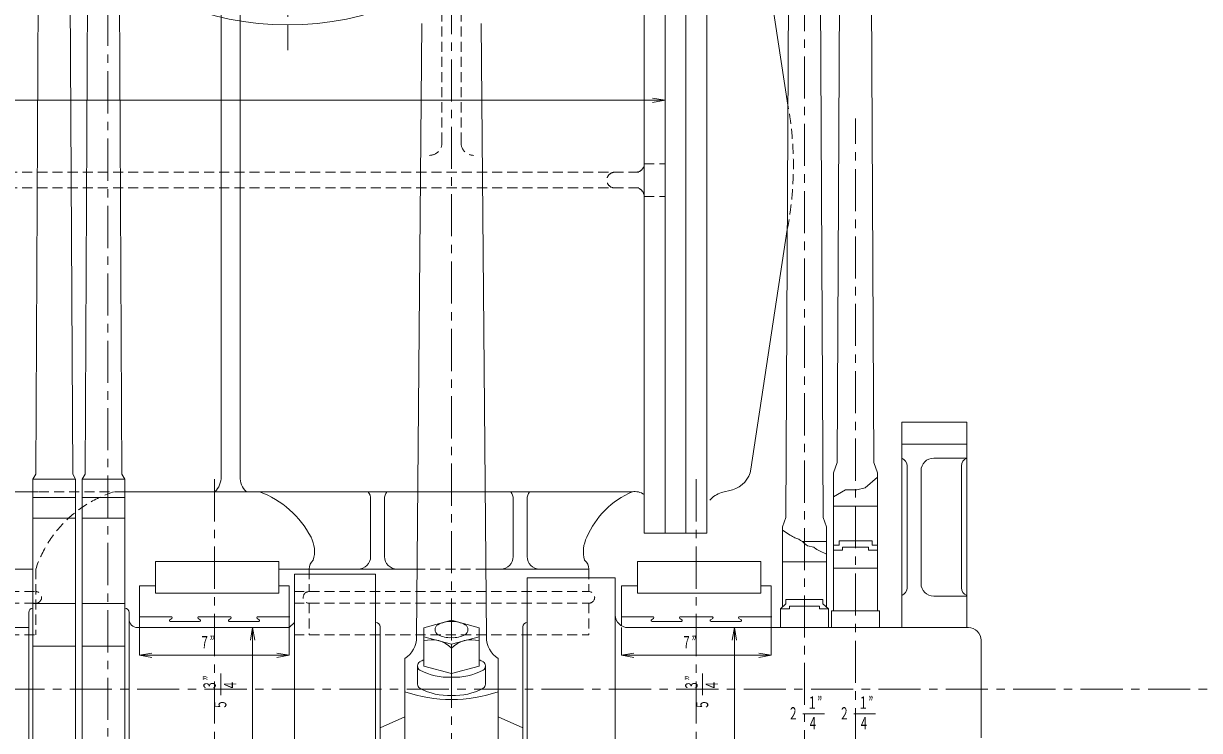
# Model space of a CAD drawing. Units: millimetres, scale not verified. Extents: x -5945 to 5945, y -4205 to 4205.
# Drawn here: x -1193 to 203, y -93 to 746 of the extents above; entities that cross this region are included whole.
import ezdxf
from ezdxf.enums import TextEntityAlignment as Align

# ---------------------------------------------------------------- set-up
doc = ezdxf.new("R2010")
doc.units = ezdxf.units.MM
doc.header["$LTSCALE"] = 10
doc.linetypes.add('CHAIN1', pattern=[8, 5, -1, 1, -1])
doc.linetypes.add('DASHED1', pattern=[1.8, 1.2, -0.6])
for name, color, linetype, lineweight in [('0-0_0', 3, 'Continuous', 18), ('0-1_芯', 4, 'CHAIN1', 18), ('0-2_寸法', 2, 'Continuous', 18)]:
    doc.layers.add(name, color=color, linetype=linetype, lineweight=lineweight)
doc.styles.add('ＭＳ ゴシック', font='')
doc.styles.get('ＭＳ ゴシック').set_extended_font_data('MS Gothic')

msp = doc.modelspace()

# ---------------------------------------------------------------- linework, layer by layer
at = {"layer": '0-0_0'}
for p, q in [((-958.68, 1128.27), (-958.68, 208.36)), ((-935.93, 1128.27), (-935.93, 208.36)), ((-222.67, 1108.94), (-227.27, 224.95)), ((-188.3, 1116.61), (-183.66, 224.95)), ((-283.5, 1071.37), (-288.25, 159.8)), ((-248.7, 1071.37), (-243.96, 159.8)), ((-1116.17, 1000.41), (-1120.11, 211.28)), ((-1080.32, 1004.89), (-1076.36, 211.28)), ((-456.38, 983.62), (-456.38, 141.33)), ((-431.62, 983.62), (-431.62, 141.33)), ((-406.86, 983.62), (-406.86, 141.33)), ((-382.1, 983.62), (-382.1, 141.33)), ((-1138.65, 967.39), (-1134.76, 211.28)), ((-1174.64, 963), (-1178.51, 211.28)), ((-285.7, 649.18), (-324.89, 907.01)), ((-720.45, 746.28), (-726.48, 17.8)), ((-649.76, 746.28), (-643.73, 17.8)), ((-286.47, 501.91), (-329.72, 217.31)), ((-150.61, 273.06), (-150.61, 29.06)), ((-150.61, 273.06), (-73.34, 273.06)), ((-73.34, 29.06), (-73.34, 273.06)), ((-150.61, 247), (-73.34, 247)), ((-112.72, 230.29), (-73.34, 230.29)), ((-1134.76, 211.28), (-1131.3, 205.3)), ((-1076.36, 211.28), (-1072.9, 205.3)), ((-144.23, 76.41), (-144.23, 220.97)), ((-127.72, 81.43), (-127.72, 215.29)), ((-79.72, 76.41), (-79.72, 220.97)), ((-1181.97, -259.82), (-1181.97, 205.3)), ((-1131.3, -259.82), (-1131.3, 205.3)), ((-1123.57, -259.82), (-1123.57, 205.3)), ((-1072.9, -259.82), (-1072.9, 205.3)), ((-1175.79, 190.4), (-2159.47, 190.4)), ((-1181.97, 183.62), (-1131.3, 183.62)), ((-1123.57, 183.62), (-1072.9, 183.62)), ((-1072.9, 190.4), (-470.28, 190.4)), ((-781.13, 113.5), (-781.13, 181.75)), ((-764.7, 113.5), (-764.7, 181.75)), ((-611.81, 113.5), (-611.81, 181.75)), ((-595.38, 113.5), (-595.38, 181.75)), ((-351.62, 192.84), (-364.75, 189.32)), ((-231.46, 173.2), (-179.48, 173.2)), ((-1181.97, 158.82), (-1131.3, 158.82)), ((-1123.57, 158.82), (-1072.9, 158.82)), ((-456.38, 141.33), (-382.1, 141.33)), ((-292.09, 144.72), (-282.99, 138.7)), ((-231.46, 148.57), (-231.46, 48.98)), ((-277.49, 135.83), (-275.33, 134.97)), ((-268.88, 131.45), (-240.11, 131.45)), ((-225.08, 127.11), (-231.46, 127.11)), ((-225.08, 132.27), (-185.86, 132.27)), ((-225.08, 132.27), (-225.08, 127.11)), ((-185.86, 132.27), (-185.86, 127.11)), ((-185.86, 127.11), (-179.48, 127.11)), ((-248.27, 120.15), (-240.11, 116.26)), ((-220.79, 124.61), (-190.14, 124.61)), ((-1181.97, 98.5), (-1214.16, 98.5)), ((-1181.97, -259.82), (-1181.97, 98.5)), ((-1036.45, 107.59), (-889.99, 107.59)), ((-1036.45, 107.59), (-1036.45, 69.87)), ((-1036.45, 107.59), (-1036.45, 69.87)), ((-889.99, 107.59), (-889.99, 69.87)), ((-889.99, 98.5), (-725.81, 98.5)), ((-644.4, 98.5), (-522.01, 98.5)), ((-464.45, 107.59), (-317.99, 107.59)), ((-464.45, 107.59), (-464.45, 69.87)), ((-464.45, 107.59), (-464.45, 69.87)), ((-317.99, 107.59), (-317.99, 69.87)), ((-292.1, 107.28), (-240.11, 107.28)), ((-231.46, 99.46), (-179.48, 99.46)), ((-889.99, 89.97), (-889.99, 69.87)), ((-871.41, 92.44), (-775.12, 92.44)), ((-871.41, 92.44), (-871.41, -323.14)), ((-775.12, 92.44), (-775.12, -323.14)), ((-595.09, 88.15), (-595.09, -325.95)), ((-490.62, 88.15), (-490.62, -325.95)), ((-317.99, 89.97), (-317.99, 69.87)), ((-1055.42, 78.85), (-1036.45, 78.85)), ((-1055.42, 29.06), (-1055.42, 78.85)), ((-1036.45, 69.87), (-889.99, 69.87)), ((-889.99, 78.85), (-877.62, 78.85)), ((-877.62, 29.06), (-877.62, 78.85)), ((-483.42, 78.85), (-464.45, 78.85)), ((-483.42, 31.24), (-483.42, 78.85)), ((-464.45, 69.87), (-317.99, 69.87)), ((-317.99, 78.85), (-305.62, 78.85)), ((-305.62, 29.06), (-305.62, 78.85)), ((-1181.97, 57.88), (-1131.3, 57.88)), ((-1123.57, 57.88), (-1072.9, 57.88)), ((-1072.9, 57.88), (-1123.57, 57.88)), ((-288.06, 62.3), (-244.14, 62.3)), ((-112.72, 66.43), (-73.34, 66.43)), ((-1186.97, 47.02), (-1186.97, -138.33)), ((-1067.9, 47.02), (-1067.9, -138.33)), ((-1017.75, 41.91), (-1055.42, 41.91)), ((-985.4, 41.91), (-947.63, 41.91)), ((-915.28, 41.91), (-876.96, 41.91)), ((-445.75, 41.91), (-483.42, 41.91)), ((-413.4, 41.91), (-375.63, 41.91)), ((-343.28, 41.91), (-304.96, 41.91)), ((-283.78, 54.64), (-248.43, 54.64)), ((-176.97, 48.98), (-233.97, 48.98)), ((-233.97, 48.98), (-233.97, 29.06)), ((-176.97, 48.98), (-176.97, 29.06)), ((-1379.59, 29.06), (-1186.97, 29.06)), ((-877.62, 29.06), (-1057.9, 29.06)), ((-1019.65, 38.35), (-1017.17, 40.09)), ((-984.07, 36.53), (-1019.07, 36.53)), ((-983.5, 38.35), (-985.97, 40.09)), ((-949.53, 38.35), (-947.06, 40.09)), ((-948.96, 36.53), (-913.96, 36.53)), ((-913.38, 38.35), (-915.86, 40.09)), ((-877.62, 29.06), (-871.41, 35.27)), ((-775.12, 35.1), (-774.73, 35.1)), ((-769.73, 30.1), (-769.73, -114.87)), ((-718.02, 28.91), (-685.13, 37.73)), ((-718, 28.92), (-718, -16.51)), ((-652.19, 28.91), (-685.08, 37.73)), ((-652.21, 28.92), (-652.21, -16.51)), ((-600.48, 30.1), (-600.48, -114.87)), ((-595.09, 35.1), (-595.48, 35.1)), ((-475.62, 29.06), (-71.52, 29.06)), ((-305.62, 29.06), (-475.62, 29.06)), ((-447.65, 38.35), (-445.17, 40.09)), ((-412.07, 36.53), (-447.07, 36.53)), ((-411.5, 38.35), (-413.97, 40.09)), ((-377.53, 38.35), (-375.06, 40.09)), ((-376.96, 36.53), (-341.96, 36.53)), ((-341.38, 38.35), (-343.86, 40.09)), ((-182.64, 29.06), (-228.29, 29.06)), ((-718, 18.3), (-685.1, 9.49)), ((-652.21, 18.3), (-685.1, 9.49)), ((-56.52, 14.06), (-56.52, -101.94)), ((-1181.97, 7.18), (-1131.3, 7.18)), ((-1123.57, 7.18), (-1072.9, 7.18)), ((-685.1, -25.32), (-685.1, 9.49)), ((-740.43, -356.05), (-740.43, -7.72)), ((-629.78, -356.05), (-629.78, -7.72)), ((-725.45, -16.38), (-725.45, -37.96)), ((-718, -16.51), (-685.1, -25.32)), ((-652.21, -16.51), (-685.1, -25.32)), ((-644.75, -37.96), (-644.75, -16.38)), ((-740.43, -76.75), (-769.73, -90.04)), ((-629.78, -76.75), (-600.48, -90.04))]:
    msp.add_line(p, q, dxfattribs=at)
at = {"layer": '0-0_0', "color": 1, "linetype": 'DASHED1'}
for p, q in [((-696.4, 604.71), (-696.4, 771.19)), ((-673.8, 604.71), (-673.8, 771.19)), ((-456.38, 579.72), (-431.62, 579.72)), ((-2760.86, 569.72), (-462.7, 569.72)), ((-2760.86, 551.07), (-462.7, 551.07)), ((-456.38, 541.07), (-431.62, 541.07)), ((-1072.9, 190.4), (-1181.97, 190.4)), ((-1178.56, 98.5), (-1178.56, 20.36)), ((-854.22, 98.5), (-854.22, 71.83)), ((-644.4, 98.5), (-725.81, 98.5)), ((-522.01, 98.5), (-522.01, 71.83)), ((-1552.14, 71.83), (-1178.56, 71.83)), ((-871.89, 71.83), (-522.01, 71.83)), ((-1552.14, 58.05), (-1178.56, 58.05)), ((-871.89, 58.05), (-522.01, 58.05)), ((-854.22, 58.05), (-854.22, 20.36)), ((-522.01, 58.05), (-522.01, 20.36)), ((-871.89, 20.36), (-522.01, 20.36))]:
    msp.add_line(p, q, dxfattribs=at)
at = {"layer": '0-0_0'}
for points in [[(-726.48, 17.8), (-720.45, 746.28), (-726.48, 17.8)], [(-643.73, 17.8), (-649.76, 746.28), (-643.73, 17.8)], [(-227.27, 224.95), (-231.45, 212.73), (-231.46, 48.98)], [(-183.66, 224.95), (-179.48, 212.73), (-179.47, 48.98)], [(-1178.51, 211.28), (-1181.97, 205.3), (-1131.3, 205.3)], [(-1120.11, 211.28), (-1123.57, 205.3), (-1072.9, 205.3)], [(-179.48, 207.54), (-193.86, 195.17), (-204.05, 192.59), (-217.34, 192.59), (-231.45, 184.26)], [(-288.25, 159.8), (-292.09, 148.57), (-292.1, 53.47)], [(-243.96, 159.8), (-240.11, 148.57), (-240.11, 53.47)], [(-266.46, 129.51), (-262.67, 126.15), (-255.09, 124.6), (-254.24, 123.91)], [(-220.79, 124.61), (-220.79, 121.17), (-231.46, 121.17)], [(-190.14, 124.61), (-190.14, 121.17), (-179.48, 121.17)], [(-595.09, 88.15), (-490.62, 88.15), (-490.62, 44.06)], [(-288.06, 62.3), (-288.06, 57.13), (-294.6, 51.2)], [(-244.14, 62.3), (-244.14, 57.13), (-237.6, 51.2)], [(-283.78, 54.64), (-283.78, 51.2), (-294.6, 51.2), (-294.6, 29.06)], [(-248.43, 54.64), (-248.43, 51.2), (-237.6, 51.2), (-237.6, 29.06)]]:
    msp.add_lwpolyline(points, dxfattribs=at)
at = {"layer": '0-0_0', "color": 1, "linetype": 'DASHED1'}
msp.add_lwpolyline([(-1552.14, 98.5), (-1552.14, 20.36), (-1178.56, 20.36)], dxfattribs=at)
at = {"layer": '0-0_0'}
msp.add_circle((-879.37, 1089.41), 344.86, dxfattribs=at)
at = {"layer": '0-0_0', "color": 1, "linetype": 'DASHED1'}
for centre, radius, start, end in [((-679.3, 577.59), 400.06, 349.09471, 10.30876), ((-711.4, 604.71), 15, 270, 0), ((-658.8, 604.71), 15, 180, 270), ((-466.38, 579.72), 10, 270, 0), ((-491.36, 560.39), 9.33, 90, 270), ((-466.38, 541.07), 10, 0, 90), ((-1042.95, 54.25), 142.65, 107.35914, 161.9277), ((-1178.56, 64.94), 6.89, 270, 90), ((-854.22, 64.94), 6.89, 90, 270), ((-522.01, 64.94), 6.89, 270, 90)]:
    msp.add_arc(centre, radius, start, end, dxfattribs=at)
at = {"layer": '0-0_0'}
for centre, radius, start, end in [((-154.23, 220.97), 10, 0, 68.79209), ((-112.72, 215.29), 15, 90, 180), ((-69.72, 220.97), 10, 111.20791, 180), ((-359.38, 221.82), 30, 285, 351.35843), ((-982.04, 207.4), 23.39, 313.39121, 2.35193), ((-912.56, 207.4), 23.39, 177.64807, 226.60879), ((-952.7, 84), 113.58, 27.42183, 69.51417), ((-796.13, 181.75), 15, 0, 35.23139), ((-749.7, 181.75), 15, 144.76861, 180), ((-626.81, 181.75), 15, 0, 35.23139), ((-580.38, 181.75), 15, 144.76861, 180), ((-431.74, 97.81), 100.29, 112.82126, 157.42395), ((-467.27, 171.92), 18.64, 54.22, 100.40737), ((-356.65, 162.36), 28.15, 106.71407, 140.65583), ((-884.01, 119.38), 36.32, 343.62363, 27.78081), ((-492.22, 119.38), 36.32, 152.21919, 196.37637), ((-266.44, 163.72), 30, 236.5198, 248.38019), ((-286.38, 107.08), 30, 48.38249, 68.38019), ((-796.13, 113.5), 15, 270, 0), ((-749.7, 113.5), 15, 180, 270), ((-626.81, 113.5), 15, 270, 0), ((-580.38, 113.5), 15, 180, 270), ((-235.37, 147.23), 30, 231.02487, 244.538), ((-839.36, 97.97), 14.87, 131.28422, 177.95206), ((-536.87, 97.97), 14.87, 2.04794, 48.71578), ((-154.23, 76.41), 10, 291.20791, 0), ((-112.72, 81.43), 15, 180, 270), ((-69.72, 76.41), 10, 180, 248.79209), ((-1181.97, 47.02), 5, 90, 180), ((-1072.9, 47.02), 5, 0, 90), ((-1017.75, 40.91), 1, 305.16053, 90), ((-985.4, 40.91), 1, 90, 234.83947), ((-947.63, 40.91), 1, 305.16053, 90), ((-915.28, 40.91), 1, 90, 234.83947), ((-475.62, 44.06), 15, 180, 270), ((-445.75, 40.91), 1, 305.16053, 90), ((-413.4, 40.91), 1, 90, 234.83947), ((-375.63, 40.91), 1, 305.16053, 90), ((-343.28, 40.91), 1, 90, 234.83947), ((-1057.9, 39.06), 10, 180, 270), ((-1019.07, 37.53), 1, 125.16053, 270), ((-984.07, 37.53), 1, 270, 54.83947), ((-948.96, 37.53), 1, 125.16053, 270), ((-913.96, 37.53), 1, 270, 54.83947), ((-774.73, 30.1), 5, 0, 90), ((-697.71, 26.61), 6.95, 121.58722, 238.80946), ((-686.4, 4.68), 31.6, 87.65459, 118.23676), ((-683.81, 4.68), 31.6, 61.76324, 92.34541), ((-672.5, 26.61), 6.95, 301.19054, 58.41278), ((-595.48, 30.1), 5, 90, 180), ((-447.07, 37.53), 1, 125.16053, 270), ((-412.07, 37.53), 1, 270, 54.83947), ((-376.96, 37.53), 1, 125.16053, 270), ((-341.96, 37.53), 1, 270, 54.83947), ((-71.52, 14.06), 15, 0, 90), ((-758.14, 18.53), 31.67, 303.99496, 358.68152), ((-708.75, -17.91), 32.61, 43.52677, 106.47323), ((-686.8, 48.61), 31.49, 242.56593, 273.08475), ((-683.41, 48.61), 31.49, 266.91525, 297.43407), ((-661.46, -17.91), 32.61, 73.52677, 136.47323), ((-612.07, 18.53), 31.67, 181.31848, 236.00504), ((-719.68, -16.38), 5.77, 119.4451, 240.5549), ((-688.71, -74.44), 71.58, 114.15338, 118.18969), ((-681.5, -74.44), 71.58, 61.81031, 65.84662), ((-650.53, -16.38), 5.77, 299.4451, 60.5549), ((-688.71, 41.68), 71.58, 241.81031, 272.88674), ((-681.5, 41.68), 71.58, 267.11326, 298.18969), ((-719.68, -37.96), 5.77, 180, 240.5549), ((-650.53, -37.96), 5.77, 299.4451, 360), ((-685.1, 115.32), 171.58, 251.18851, 288.81149), ((-688.71, 20.1), 71.58, 241.81031, 272.88674), ((-681.5, 20.1), 71.58, 267.11326, 298.18969)]:
    msp.add_arc(centre, radius, start, end, dxfattribs=at)
at = {"layer": '0-1_芯'}
for p, q in [((-685.1, -866.28), (-685.1, 3120.85)), ((-266.1, -3262.7), (-266.1, 3085.49)), ((-1093.16, -2880.37), (-1093.16, 2913.53)), ((-879.37, 1464.33), (-879.37, 714.48)), ((-205.47, -276.49), (-205.47, 633.53)), ((-966.52, -644.76), (-966.52, 214.25)), ((-394.52, -644.76), (-394.52, 214.25)), ((-3458.24, -43.94), (2304.91, -43.94))]:
    msp.add_line(p, q, dxfattribs=at)
at = {"layer": '0-2_寸法'}
for p, q in [((-431.62, 655.19), (-446.39, 657.79)), ((-2795.62, 655.19), (-431.62, 655.19)), ((-431.62, 655.19), (-446.39, 652.58)), ((-1055.42, -3.82), (-1055.42, 29.06)), ((-921.23, 29.06), (-923.83, 14.28)), ((-921.23, -116.94), (-921.23, 29.06)), ((-921.23, 29.06), (-918.62, 14.28)), ((-877.62, -3.82), (-877.62, 29.06)), ((-483.42, -3.82), (-483.42, 29.06)), ((-349.23, 29.06), (-351.83, 14.28)), ((-349.23, -116.94), (-349.23, 29.06)), ((-349.23, 29.06), (-346.62, 14.28)), ((-305.62, -3.82), (-305.62, 29.06)), ((-1055.42, -3.82), (-1040.64, -1.22)), ((-1055.42, -3.82), (-877.62, -3.82)), ((-1055.42, -3.82), (-1040.64, -6.43)), ((-877.62, -3.82), (-892.39, -1.22)), ((-877.62, -3.82), (-892.39, -6.43)), ((-483.42, -3.82), (-468.64, -1.22)), ((-483.42, -3.82), (-305.62, -3.82)), ((-483.42, -3.82), (-468.64, -6.43)), ((-305.62, -3.82), (-320.39, -1.22)), ((-305.62, -3.82), (-320.39, -6.43)), ((-959.1, -50.94), (-959.1, -25.3)), ((-387.1, -50.94), (-387.1, -25.3)), ((-268.16, -73.23), (-242.51, -73.23)), ((-207.52, -73.23), (-181.87, -73.23))]:
    msp.add_line(p, q, dxfattribs=at)

# ---------------------------------------------------------------- texts
at = {"layer": '0-2_寸法', "style": 'ＭＳ ゴシック', "width": 0.6}
for s, p in [('７”', (-984.14, 0.02)), ('７”', (-412.14, 0.02)), ('１”', (-262.84, -71.74)), ('１”', (-202.21, -71.74)), ('２', (-285.51, -84.41)), ('２', (-224.88, -84.41)), ('４', (-262.2, -96.11)), ('４', (-201.56, -96.11))]:
    msp.add_text(s, height=14.66, dxfattribs=at).set_placement(p, align=Align.BOTTOM_LEFT)
for s, p in [('３”', (-960.59, -45.63)), ('４', (-936.2, -45.47)), ('３”', (-388.59, -45.63)), ('４', (-364.2, -45.47)), ('５', (-947.92, -68.3)), ('５', (-375.92, -68.3))]:
    msp.add_text(s, height=14.66, rotation=90, dxfattribs=at).set_placement(p, align=Align.BOTTOM_LEFT)

doc.saveas('drawing.dxf')
